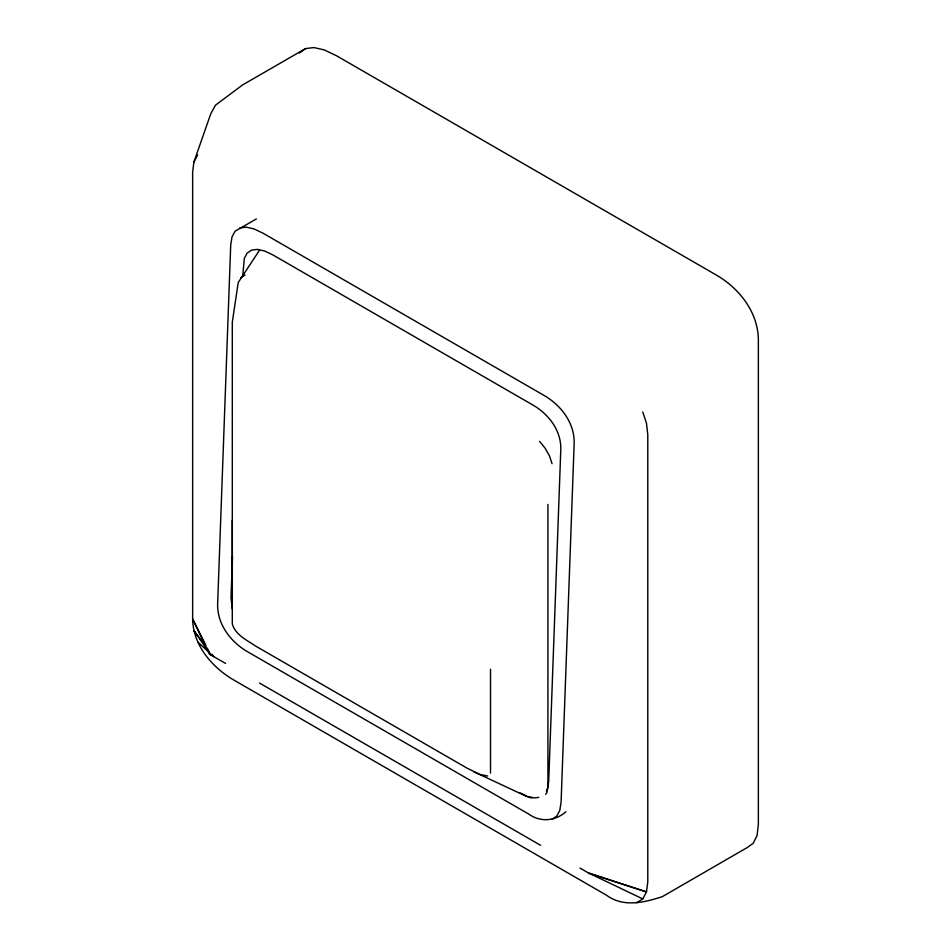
<?xml version="1.0" encoding="UTF-8"?>
<svg xmlns="http://www.w3.org/2000/svg" width="951" height="951" viewBox="0 0 951 951"><rect width="100%" height="100%" fill="white"/><g stroke="black" fill="none" stroke-linecap="round" stroke-linejoin="round"><path stroke-width="1.43" d="M232.306 603.683L232.306 322.223L238.226 282.506L259.528 250.208M490.514 773.044L490.514 669.254M547.919 504.446L547.919 785.906L547.027 792.231L545.719 794.37M232.508 556.406L230.998 597.894L232.389 609.258M242.719 276.337L244.288 258.422L247.153 253.121L251.575 250.101L257.424 249.388L264.604 251.005L272.985 254.975L532.917 405.043C548.656 414.077 561.316 430.613 560.793 449.395L548.703 781.33L547.514 788.878L546.361 790.994M193.921 161.979L192.637 172.083L192.637 619.006C193.112 645.42 212.109 667.436 234.017 680.155L606.405 895.153C623.333 907.67 644.005 902.57 662.336 896.65L747.07 847.662L753.24 843.252L757.055 835.513L758.363 824.505L758.363 339.733C758.054 312.166 739.284 288.296 716.174 274.958L336.44 55.717L324.232 49.916L313.878 47.55L305.533 48.596L242.576 84.948L215.485 105.181L210.813 113.692L193.921 161.979L197.665 154.977M636.706 902.772L642.757 898.909L646.502 891.919L647.786 881.803L647.786 434.892L646.502 423.29L642.757 411.961M299.363 53.006L305.533 48.596M256.366 218.944L235.087 231.188L231.996 236.918L230.713 245.061L217.636 603.921C217.066 624.225 230.748 642.103 247.771 651.863L528.768 814.104C540.43 822.484 555.158 821.2 565.881 811.774M551.925 819.37L556.704 816.113L559.806 810.383L561.09 802.228L574.166 443.38C574.725 423.064 561.042 405.185 544.031 395.426L263.023 233.197L253.965 228.894L246.202 227.146L239.866 227.919M240.817 277.668L245.013 275.017M538.765 797.366L534.367 797.913L528.625 796.617M487.661 776.04L479.589 774.34L467.036 768.135L255.771 646.157C247.105 640.237 235.277 634.888 232.294 623.951L232.294 520.173M531.74 798.044L527.52 796.867L473.836 771.784M520.007 792.884L527.187 796.296M642.757 898.909L588.158 872.792L646.502 891.919L589.228 873.41L579.991 868.073M225.565 663.441L209.493 654.169L192.637 619.006L205.915 645.515M259.564 683.08L540.572 845.308M197.665 641.937L209.422 652.683M211.55 654.633L213.69 656.594L211.895 654.229M539.586 441.347L545.256 448.361L549.452 455.862L552.055 463.696M202.004 641.236L193.921 630.608L210.563 654.787L207.247 648.166"/></g></svg>
